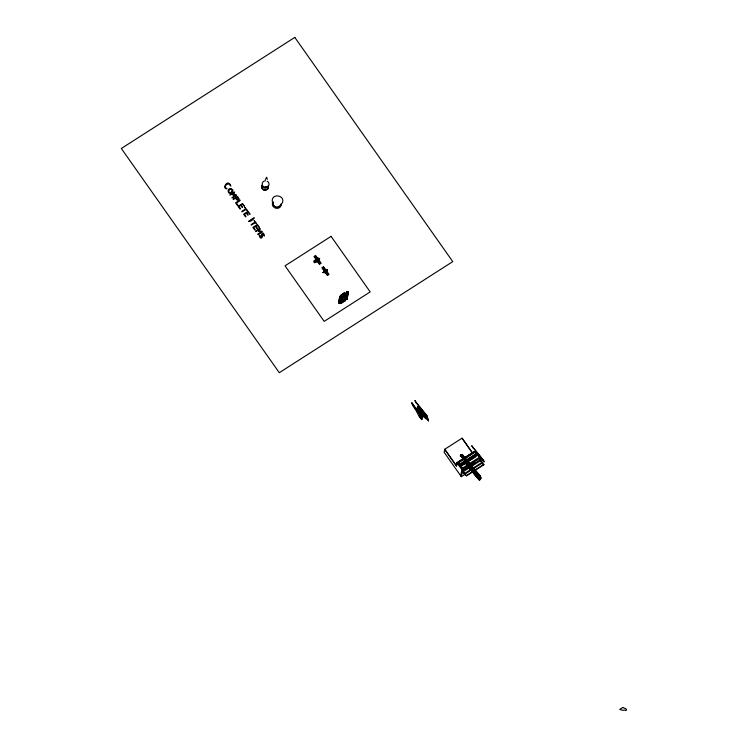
<?xml version="1.0" encoding="UTF-8"?>
<svg xmlns="http://www.w3.org/2000/svg" width="748" height="748" viewBox="0 0 748 748"><rect width="100%" height="100%" fill="white"/><g stroke="black" fill="none" stroke-linecap="round" stroke-linejoin="round"><path stroke-width="1.12" d="M348.353 292.524L346.838 299.696L347.259 298.592M319.19 259.949L319.695 258.771L318.919 258.294M327.091 271.159L327.381 270.524M347.923 293.169L348.213 292.533M272.253 201.352C271.449 192.507 286.194 195.387 282.127 203.278M347.156 298.33L346.848 297.732M346.689 297.611L347.203 298.452L348.278 292.234M460.198 456.056L460.693 455.214L460.544 455.672M460.899 454.952L478.804 476.476L460.796 455.036L462.535 454.56M478.72 476.457L480.459 475.971L479.73 476.392L469.267 464.012M339.77 296.517C341.256 300.733 336.441 309.448 339.77 296.517A0.982 0.935 10.2 0 0 340.106 296.133L340.209 295.834A0.982 0.935 10.2 0 1 340.574 295.395L344.519 292.655L345.193 293.609L347.923 291.72M338.825 302.734L339.91 296.713M339.573 300.266L339.929 298.265M339.667 300.406L340.031 298.405M340.518 297.582A0.972 0.935 10.2 0 1 341.153 297.433L341.284 297.452A0.972 0.935 10.2 0 0 341.911 297.302L340.836 303.314A0.972 0.935 10.2 0 1 340.2 303.464L340.069 303.445A0.972 0.935 10.2 0 0 339.433 303.594L340.377 297.386M347.829 291.683L348.269 292.281L345.389 293.889L346.062 294.843L344.978 300.864L340.929 303.454L341.911 297.302M344.688 301.051L345.772 295.03L345.099 294.076L343.949 294.815L344.903 293.796L344.23 292.842M346.165 293.478L346.52 291.477L347.025 292.01L346.661 294.02M346.576 294.076L347.025 292.01M346.885 299.546L346.464 298.957C348.129 292.964 347.268 295.264 348.344 292.571M347.184 298.274L346.754 298.546L347.745 292.384M348.082 292.001L346.96 297.966M421.292 419.03A14.642 2.964 57.4 0 1 420.395 417.889L420.226 417.665A7.789 1.58 57.4 0 1 419.291 416.374L419.263 416.327A4.946 1 57.4 0 1 418.057 414.373L416.514 411.381A4.862 0.982 57.4 0 0 416.169 410.792L414.327 407.959A24.291 4.918 57.4 0 1 413.934 407.37L412.905 405.734A3.048 0.617 57.4 0 1 412.419 404.79L411.914 403.228A15.203 3.076 57.4 0 1 411.83 402.62L421.722 416.664L417.954 410.063L421.9 415.664L417.777 411.063L418.31 408.053L422.078 414.663L418.132 409.053L422.265 413.663L421.348 419.095A22.421 4.535 57.4 0 0 421.769 419.6C421.891 414.065 423.218 415.804 423.462 416.384M417.038 409.642L417.403 406.884M417.066 410.054L417.693 406.547L419.366 407.884M419.291 416.374L419.684 414.224L420.348 417.823M422.265 414.56L422.377 413.943M422.386 414.738C423.555 411.98 422.919 412.139 422.592 411.811M422.508 414.916L422.62 414.299M421.788 419.628L422.732 414.336L424.397 416.01M426.238 418.628L426.173 419.002A3.086 0.626 57.4 0 0 425.322 417.982L424.518 417.524A2.394 0.486 57.4 0 1 423.845 416.72L425.173 417.58L422.517 414.149M472.577 453.148L462.058 438.16L444.705 449.305L444.162 452.316L461.338 476.7L465.191 474.232M460.749 475.859L461.825 469.838M462.021 470.118L462.358 467.977L459.655 464.209L464.471 461.123M466.154 468.042L462.301 470.511L462.012 472.11L466.443 475.85L473.194 471.53M461.338 476.7L462.236 471.689L461.647 470.866M479.711 457.084L475.438 451.895L458.094 463.077L462.376 468.192L479.739 456.991L480.468 457.879L463.124 468.996L462.778 470.913L468.557 467.21M462.301 470.511L464.742 473.764L462.264 471.726M480.038 476.083L479.393 475.952L479.767 477.869L480.749 477.243L480.861 478.29A0.972 0.514 -39.9 0 1 480.768 478.739L480.712 478.842A0.972 0.514 -39.9 0 0 480.618 479.29L479.515 479.992A0.982 0.514 -39.9 0 0 479.328 479.795L479.122 479.758A0.982 0.514 -39.9 0 1 478.888 479.543L467.771 466.013M466.443 475.85L457.009 463.003L462.965 458.907M480.468 457.879L480.123 459.805L471.446 465.359M475.12 470.296L483.797 464.742L479.646 459.403L482.086 462.657L481.357 461.89M423.48 413.775L427.632 419.011L427.248 417.384L422.835 411.877M316.142 261.379L316.404 260.061M339.125 301.846L339.022 302.155A0.982 0.935 10.2 0 1 338.685 302.538M462.89 458.786L457.103 462.488L456.794 464.209M474.279 451.783L476.308 453.045L479.683 456.944M417.468 406.987L417.618 406.445M460.899 454.924L461.572 454.672M478.748 479.636L478.496 478.683L479.477 478.056L478.888 476.28M265.325 179.754L266.653 177.201L267.288 179.286M348.334 292.375L347.708 291.608M462.535 454.578L462.105 454.719M467.341 465.611L466.855 465.05M316.198 260.098L316.9 259.575M318.891 259.668L318.134 260.304M323.744 270.72L324.136 271.281L324.735 270.86M326.175 271.365L326.792 270.879L327.082 271.44M478.505 477.056L478.112 477.411L460.572 455.7M324.828 270.757L325.286 270.439M316.928 259.547L317.601 259.154M315.506 259.621L316.18 260.575L315.132 261.286M323.454 270.907L324.071 271.786L323.033 272.496M319.106 260.398L318.835 259.734M325.632 269.504L326.128 270.047M346.52 291.477L347.586 291.767M316.311 259.051L317.236 258.453M316.021 259.397L314.45 260.51A0.982 0.935 10.2 0 0 314.048 261.071A0.982 0.935 10.2 0 1 313.646 261.632L314.394 262.698A0.972 0.935 10.2 0 1 315.095 262.557A0.972 0.935 10.2 0 0 315.787 262.408L317.274 261.65M316.507 259.332L317.433 258.733M318.835 258.303L317.975 258.21M318.863 258.556L318.171 258.453M319.097 258.499C316.535 258.528 316.17 262.314 316.18 260.164M316.18 260.575L314.964 261.351L316.376 260.856L317.049 261.809M317.704 260.566L316.853 261.024L317.461 261.445M317.713 261.043L318.639 260.454M317.909 261.323L318.835 260.734M324.202 270.262L325.128 269.663M324.398 270.542L325.324 269.944M325.417 270.383L326.091 270.028M326.764 269.766L327.587 269.944L327.25 271.374M324.071 271.786L322.865 272.562L324.277 272.066L324.894 272.955M324.323 271.627L326.998 269.71L327.437 270.187M327.231 270.421L324.679 272.225M325.773 271.692L324.744 272.235L325.361 272.655M325.614 272.253L326.539 271.664M325.81 272.534L326.736 271.945M342.014 297.442L346.062 294.843M344.893 299.125L346.464 298.125M346.997 298.489L346.838 299.191M478.019 476.308L480.02 478.823L479.814 478.066L480.796 477.43L461.6 454.597L462.152 454.588M464.817 457.552L474.456 451.381M464.891 457.673L474.522 451.502L476.336 453.138M458.935 461.768L462.788 459.3M465.686 457.449L473.391 452.512M459.02 461.881L461.909 460.029M465.761 457.561L467.687 456.327M469.613 455.093L472.512 453.241M466.397 459.889L477 453.101L477.411 454.251M465.695 460.609L466.275 460.244L467.809 462.264M459.852 464.676L464.639 461.479M466.602 460.357L477.168 453.456L477.916 454.391M477.57 453.765L460.207 465.032L477.57 453.765L467.089 460.693M465.237 462.021L460.301 465.144L466.069 461.404M467.135 460.927L477.692 453.905M477.832 454.251L460.534 465.658M479.73 479.01L479.524 478.253L478.542 478.879L465.396 463.162L466.322 462.348M461.675 465.667L465.527 463.199M468.426 461.348L475.167 457.028M467.696 466.443L478.888 479.543M468.407 466.341L467.893 466.425M472.904 463.723L474.83 462.488M463.508 471.539L469.286 467.837M471.212 466.602L480.852 460.431M464.807 473.391L470.586 469.688M473.484 467.837L482.151 462.283M465.303 473.867L471.081 470.165M473.97 468.313L482.647 462.76M466.5 475.569L472.278 471.866M475.167 470.015L483.844 464.461M478.842 476.326L479.393 475.952M478.224 477.355L478.814 476.915L476.579 474.232M343.743 294.534L344.903 293.796M347.53 291.655L346.848 291.655M420.226 417.665L421.657 417.029L411.914 403.228M315.291 261.51L316.376 260.856M323.192 272.721L324.277 272.066M480.347 476.046L462.414 454.588M325.333 271.861L327.689 275.208M315.591 260.584L316.965 260.856M456.476 465.892L444.705 449.268L456.551 466.126L457.178 462.61L458.992 464.256M326.025 269.645L326.614 269.682L325.876 269.42M414.972 400.498L416.084 402.751M415.093 400.685L415.963 402.611L426.93 416.038M482.825 463.882L483.797 464.742M471.754 445.939L483.666 460.74M417.702 406.557L419.413 407.978M466.434 464.62L467.65 465.639M462.077 467.865L462.694 468.37M457.103 462.488L460.712 466.285L478.094 455.046L477.72 453.625L479.655 456.916M419.89 410.484L420.628 411.531M479.739 479.907L476.887 476.485M423.059 415.953L422.629 415.449M462.358 467.977L462.442 468.098M471.923 445.705L472.923 447.874M461.619 454.466L479.571 475.915M479.524 476.439L481.001 478.196M465.911 460.796L467.378 462.545M470.296 466.032L471.754 467.781M460.89 455.495L462.386 457.28M464.63 459.955L466.116 461.74M469.108 465.312L470.604 467.098M472.839 469.772L474.335 471.558M468.762 465.378L470.193 467.098M471.231 469.725L474.765 473.952M465.34 462.975L479.515 479.992M472.717 447.089L483.517 460.179M483.9 461.619L478.234 455.083M478.206 454.971L483.993 461.974L483.46 459.955M460.422 465.106L459.824 464.564M458.094 463.003L459.842 465.097M415.907 402.003L426.809 415.495M427.127 416.87L421.199 409.857L420.9 408.651M421.367 409.988L427.211 417.206L426.753 415.29M419.413 407.931L421.199 410.166L420.928 408.679M423.555 413.373L427.417 418.104M463.124 468.996L462.376 468.183M423.452 413.953L428.398 420.292M423.377 414.345L428.529 421.087L428.155 418.749L423.63 412.952L423.246 415.075L417.506 407.034M462.058 438.16L472.343 452.755M319.433 259.21L319.359 260.164M319.087 259.266L316.778 261.015M346.754 298.546L344.304 299.911L344.978 300.864M343.07 293.59L343.173 293.73A0.982 0.935 10.2 0 0 342.808 294.17L342.706 294.469A0.982 0.935 10.2 0 1 342.369 294.852L343.117 295.918A0.972 0.935 10.2 0 1 343.753 295.769L343.884 295.787A0.972 0.935 10.2 0 0 344.51 295.628L343.435 301.65A0.972 0.935 10.2 0 1 342.93 301.809M317.853 258.341L318.293 258.78L317.704 259.126L315.347 255.788M318.05 258.901L315.693 255.564L314.057 256.611L316.413 259.958M318.704 259.837L321.06 263.174L319.424 264.231L317.068 260.884M325.95 270.112L323.594 266.774L321.958 267.821L324.305 271.169M326.605 271.047L328.961 274.385L327.315 275.442L324.969 272.094M318.358 260.061L320.714 263.399M323.248 266.999L325.604 270.337M326.259 271.272L328.615 274.61M341.63 294.516L341.724 294.656A0.982 0.935 10.2 0 0 341.359 295.095L341.256 295.395A0.982 0.935 10.2 0 1 340.92 295.778L341.677 296.844A0.972 0.935 10.2 0 1 342.304 296.694L342.434 296.713A0.972 0.935 10.2 0 0 343.07 296.563L341.986 302.575A0.972 0.935 10.2 0 1 341.35 302.725L341.219 302.706A0.972 0.935 10.2 0 0 340.705 302.8M314.422 256.377L316.778 259.724M317.433 260.65L319.789 263.997M322.323 267.588L324.679 270.926M315.843 259.509L316.236 260.07M422.134 414.383L422.611 415.046M418.039 409.558L421.994 415.168M466.537 464.059L467.547 466.21M462.133 467.575L462.638 468.65M422.639 411.522L423.153 412.597M479.814 478.066L480.02 478.823M478.374 454.401L478.692 455.635M478.253 454.447L478.411 455.046M421.582 409.493L421.863 410.661M421.451 409.511L421.582 410.091M267.101 181.156A3.431 3.291 10.2 0 1 268.008 186.486A3.431 3.291 10.2 0 1 262.492 185.411A3.431 3.291 10.2 0 1 265.353 180.81M268.242 185.934A3.329 3.188 10.2 0 1 264.923 190.132A3.329 3.188 10.2 0 1 262.109 185.523M268.27 185.775A3.329 3.188 10.2 0 1 264.951 189.964A3.329 3.188 10.2 0 1 262.137 185.364M267.887 188.599A3.151 3.02 10.2 0 1 267.438 189.253M263.679 189.955A3.151 3.02 10.2 0 1 262.445 188.917M262.071 188.206A3.151 3.02 10.2 0 1 261.903 187.43M261.95 186.645A3.151 3.02 10.2 0 1 262.211 185.897M268.186 187.065A3.151 3.02 10.2 0 1 268.149 187.851M267.56 186.42A2.328 2.225 10.2 0 1 267.373 186.972M267.036 187.458A2.328 2.225 10.2 0 1 266.587 187.842M266.045 188.094A2.328 2.225 10.2 0 1 264.848 188.159M264.268 187.972A2.328 2.225 10.2 0 1 263.361 187.206M266.185 186.617A2.066 1.982 10.2 0 1 265.119 186.682M281.398 203.802A4.525 4.329 10.2 0 1 274.937 207.935M273.955 207.308A4.525 4.329 10.2 0 1 272.824 202.119M280.818 204.419A3.927 3.759 10.2 0 1 275.741 207.215A3.927 3.759 10.2 0 1 273.431 201.979M280.865 204.195A3.927 3.759 10.2 0 1 276.283 207.131A3.927 3.759 10.2 0 1 273.151 202.689M224.596 186.542C224.269 189.403 229.599 189.45 225.475 187.673C224.4 185.541 227.57 183.325 229.486 184.139C233.105 191.086 228.692 176.874 224.596 186.542M262.483 236.527C260.182 242.371 257.19 230.206 261.202 237.481C260.968 234.433 263.735 230.029 264.25 236.088C264.287 234.638 261.024 232.263 262.483 236.527M232.88 190.198C227.607 199.716 225.812 183.756 232.88 190.198M228.402 191.067C231.646 196.92 234.554 184.307 228.402 191.067M232.852 194.845L235.536 195.396C224.288 201.848 243.67 193.695 233.535 194.789C238.388 186.224 223.138 200.371 233.713 192.788L232.852 194.845M258.574 231.347L261.258 231.908C250 238.35 269.392 230.206 259.257 231.291C264.109 222.736 248.86 236.882 259.434 229.299L258.574 231.347M474.522 451.502L474.438 452.007L474.522 451.502M238.378 198.996L237.153 199.576L236.031 198.07L237.368 197.21L238.378 198.996M239.005 199.108L237.303 200.23L235.527 198.388L233.114 199.342L237.537 196.415L239.005 199.108M466.013 460.413L479.141 476.158L466.013 460.413M244.446 206.345L242.371 204.288L241.118 205.083L242.464 207.514L240.622 205.401L238.902 206.504L240.426 208.664L240.117 209.122L238.07 206.355L242.53 203.503L244.446 206.345M249.963 214.18L247.887 212.114L246.634 212.909L248.13 215.162L246.139 213.227L244.418 214.33L245.933 216.49L245.625 216.948L243.586 214.18L248.046 211.329L249.963 214.18M259.276 227.392L257.19 225.326L255.947 226.13L257.377 228.159L257.06 228.617L255.442 226.448L253.722 227.551L255.246 229.701L254.937 230.169L252.899 227.401L257.349 224.54L259.276 227.392M237.995 205.345L237.425 205.438L235.573 202.811L240.014 200.053L240.108 200.586L236.405 202.96L237.995 205.345M244.895 207.392L245.625 208.954L241.866 211.357L241.969 211.908L245.97 209.44L247.364 210.497L244.895 207.392M254.198 220.604L254.928 222.165L251.178 224.568L251.281 225.129L255.274 222.652L256.667 223.708L254.198 220.604M248.841 221.249C250.617 223.175 260.257 212.432 248.841 221.249M294.796 37.4L121.335 148.487L279.294 372.7L452.755 261.613L294.796 37.4M331.065 236.359L285.035 265.83L324.174 321.378L370.195 291.907L331.065 236.359M622.701 707.496L619.774 709.366A0.944 0.907 10.2 0 0 620.831 709.665L621.7 709.917A1.431 1.365 10.2 0 0 623.411 710.217A1.842 1.758 10.2 0 1 625.599 710.6L626.665 709.917L625.824 708.711L622.701 707.496"/></g></svg>
